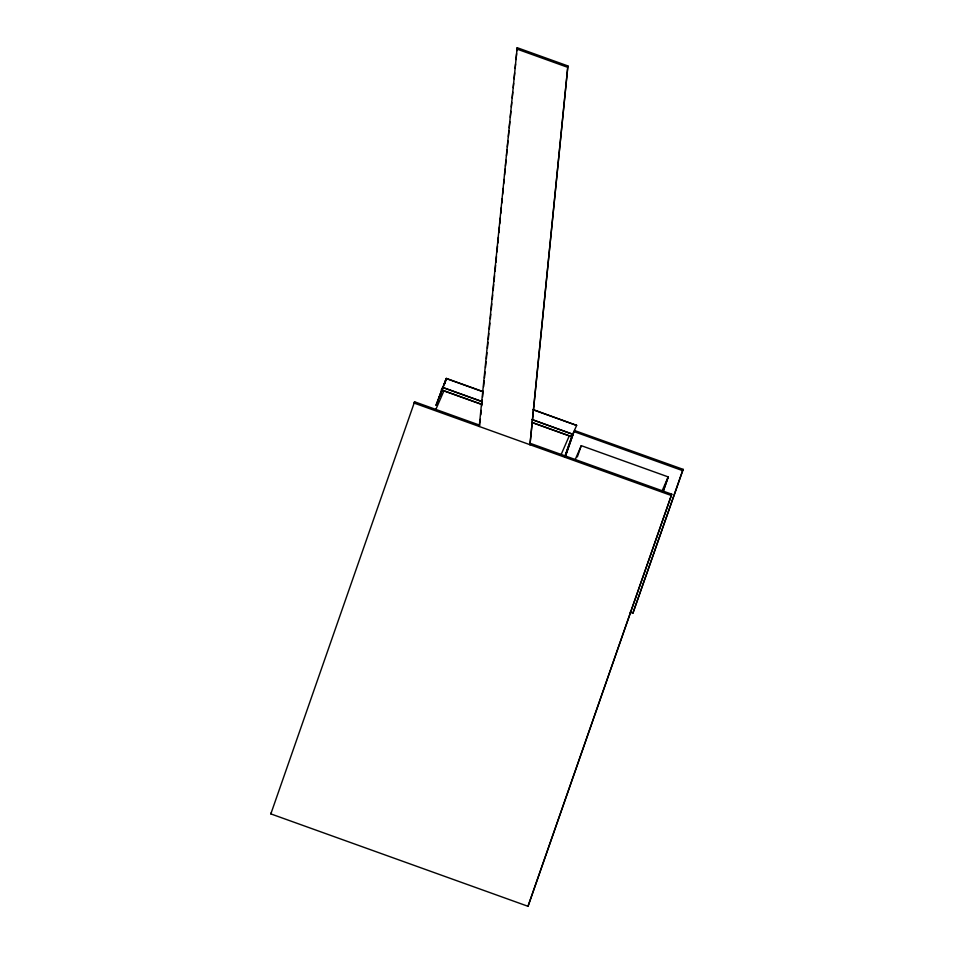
<?xml version="1.0" encoding="UTF-8"?>
<svg xmlns="http://www.w3.org/2000/svg" width="954" height="954" viewBox="0 0 954 954"><rect width="100%" height="100%" fill="white"/><g stroke="black" fill="none" stroke-linecap="round" stroke-linejoin="round"><path stroke-width="1.43" d="M567.892 65.921L529.959 444.707L567.892 65.921L517.187 47.7L479.242 426.486L480.375 419.295M480.816 414.847L481.257 410.411M481.698 405.975L482.283 400.048M482.581 397.091L483.165 391.164M483.606 386.728L484.191 380.801M484.489 377.844L485.073 371.917M485.514 367.481L486.099 361.554M486.397 358.597L486.981 352.67M487.422 348.234L488.007 342.307M488.293 339.35L488.889 333.423M489.33 328.987L489.915 323.06M490.356 318.624L490.797 314.176M491.227 309.74L491.823 303.813M492.264 299.377L492.693 294.941M493.135 290.493L493.719 284.566M494.017 281.609L494.601 275.694M495.043 271.246L495.627 265.331M495.925 262.362L496.509 256.447M496.951 251.999L497.535 246.084M497.833 243.115L498.417 237.2M498.859 232.752L499.443 226.837M499.741 223.868L500.325 217.953M500.767 213.505L501.351 207.59M501.792 203.142L502.233 198.706M502.675 194.27L503.259 188.343M503.7 183.907L504.141 179.459M504.571 175.023L505.167 169.096M505.453 166.139L506.037 160.212M506.479 155.776L507.075 149.85M507.361 146.892L507.945 140.965M508.387 136.529L508.971 130.603M509.269 127.645L509.853 121.718M510.295 117.282L510.879 111.356M511.32 106.92L511.761 102.472M512.203 98.035L512.787 92.109M513.228 87.673L513.669 83.236M514.111 78.788L514.695 72.862M515.136 68.426L515.577 63.99M516.019 59.542L516.603 53.627M516.889 50.657L517.187 47.7M530.507 443.431L671.771 494.196L528.015 906.3L270.841 813.893L414.596 401.789L479.79 425.21M435.978 405.152L446.293 378.392L482.748 391.486M436.121 405.355L446.412 378.631L482.819 391.712M438.673 398.641L442.62 387.36L481.83 401.443M439.961 396.566L443.371 386.775M444.349 383.985L446.293 378.392M444.469 384.2L445.923 380.026M564.875 456.334L571.744 436.634L532.475 422.527M565.006 456.584L572.782 434.273L532.237 419.557M565.126 456.847L573.938 431.578L682.611 470.62L683.159 469.356L574.427 430.481M565.197 456.978L573.461 433.271M533.226 409.624L576.633 425.412L533.226 409.815M577.337 456.906L581.26 445.661L668.194 476.905L662.803 492.359M663.352 491.095L667.764 478.443M528.015 906.3L671.771 494.196M630.117 612.229L632.896 613.219L682.611 470.62M683.159 469.356L632.896 613.219M414.596 401.789L414.048 403.053L671.222 495.46M435.859 409.397L443.932 390.842M270.841 813.893L271.389 812.629M561.19 454.438L569.252 435.883M576.693 425.245L571.684 436.801L532.475 422.717M574.94 460.186L581.26 445.661M661.873 491.429L668.194 476.905M442.334 388.731L443.24 387.92M442.465 388.481L443.181 388.051M516.639 48.964L567.344 67.185M442.561 387.479L481.77 401.574M532.177 419.688L572.782 434.273M441.344 389.781L482.008 404.389M441.463 390.019L482.068 404.603"/></g></svg>
